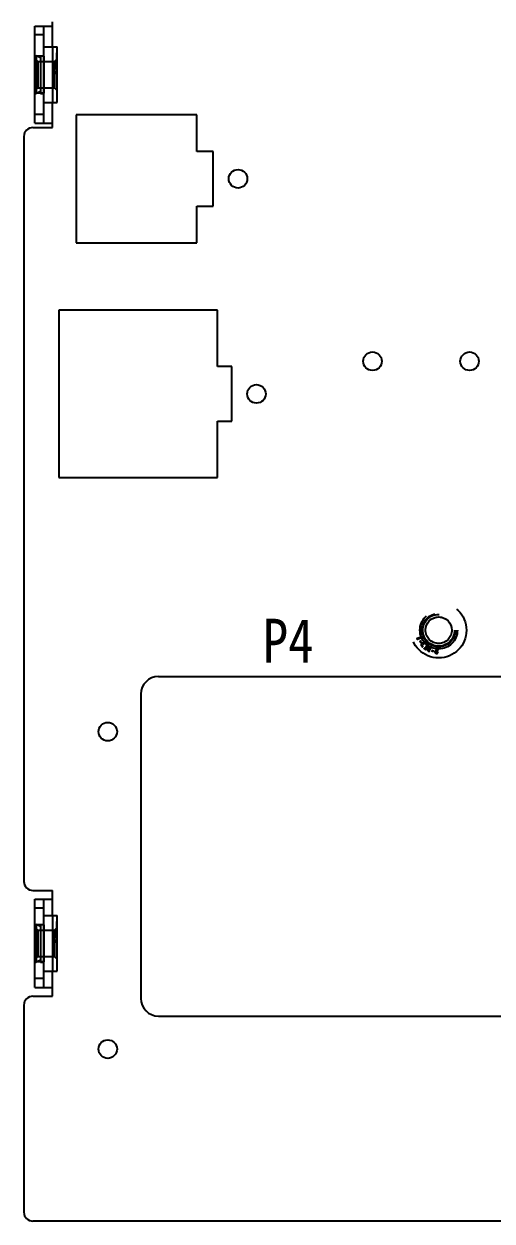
# Model space of a CAD drawing. Header units: millimetres. Extents: x 0 to 8948, y -1340 to 1100.
# Drawn here: x 6993.4 to 7046.4, y -885.5 to -749.7 of the extents above; entities that cross this region are included whole.
import ezdxf

# ---------------------------------------------------------------- set-up
doc = ezdxf.new("R2010")
doc.units = ezdxf.units.MM
doc.header["$LTSCALE"] = 85.25
doc.linetypes.add('HIDDEN', pattern=[0.2, 0.1, -0.1])
doc.layers.get('0').update_dxf_attribs({"linetype": 'CONTINUOUS'})
doc.layers.add('02___PRT_ALL_AXES', color=7, linetype='CONTINUOUS')
doc.layers.add('DEFAULT_2', color=8, linetype='HIDDEN')
doc.styles.get("Standard").update_dxf_attribs({"font": 'txt', "width": 0.85})

msp = doc.modelspace()

# ---------------------------------------------------------------- linework, layer by layer
at = {"color": 3, "linetype": 'Continuous'}
for p, q in [((6994.637, -760.996), (6994.637, -749.996)), ((6994.637, -858.996), (6994.637, -848.996))]:
    msp.add_line(p, q, dxfattribs=at)
at = {"color": 7, "linetype": 'Continuous'}
for p, q in [((6994.637, -749.996), (6996.637, -749.996)), ((6995.637, -760.996), (6995.637, -749.996)), ((6996.637, -752.346), (6996.637, -749.496)), ((6995.637, -750.996), (6994.637, -750.996)), ((6995.637, -752.346), (6997.137, -752.346)), ((6997.137, -758.646), (6997.137, -752.346)), ((6995.637, -758.646), (6997.137, -758.646)), ((6996.637, -761.496), (6996.637, -758.646)), ((6995.637, -759.996), (6994.637, -759.996)), ((6999.297, -760.056), (6999.297, -774.556)), ((7012.997, -760.056), (6999.297, -760.056)), ((7012.997, -764.206), (7012.997, -760.056)), ((6994.387, -761.496), (6996.637, -761.496)), ((6994.637, -760.996), (6996.637, -760.996)), ((6993.387, -762.496), (6993.387, -846.996)), ((7014.847, -764.206), (7012.997, -764.206)), ((7014.847, -770.406), (7014.847, -764.206)), ((7012.997, -774.556), (7012.997, -770.406)), ((7012.997, -770.406), (7014.847, -770.406)), ((6999.297, -774.556), (7012.997, -774.556)), ((6997.337, -782.196), (6997.337, -801.196)), ((7015.337, -782.196), (6997.337, -782.196)), ((7015.337, -788.596), (7015.337, -782.196)), ((7016.937, -788.596), (7015.337, -788.596)), ((7016.937, -794.796), (7016.937, -788.596)), ((7015.337, -801.196), (7015.337, -794.796)), ((7015.337, -794.796), (7016.937, -794.796)), ((6997.337, -801.196), (7015.337, -801.196)), ((7008.637, -823.746), (7049.887, -823.746)), ((7006.637, -825.746), (7006.637, -860.246)), ((6994.387, -847.996), (6996.637, -847.996)), ((6996.637, -850.846), (6996.637, -847.996)), ((6994.637, -848.996), (6996.637, -848.996)), ((6995.637, -858.996), (6995.637, -848.996)), ((6995.637, -849.996), (6994.637, -849.996)), ((6995.637, -850.846), (6997.137, -850.846)), ((6997.137, -857.146), (6997.137, -850.846)), ((6995.637, -857.146), (6997.137, -857.146)), ((6996.637, -859.996), (6996.637, -857.146)), ((6995.637, -857.996), (6994.637, -857.996)), ((6994.637, -858.996), (6996.637, -858.996)), ((6994.387, -859.996), (6996.637, -859.996)), ((6993.387, -860.996), (6993.387, -884.496)), ((7008.637, -862.246), (7049.887, -862.246)), ((7048.887, -885.496), (6994.387, -885.496))]:
    msp.add_line(p, q, dxfattribs=at)
for centre, radius, start, end in [((6994.387, -762.496), 1, 90, 180), ((7008.637, -825.746), 2, 90, 180), ((6994.387, -846.996), 1, 180, 270), ((6994.387, -860.996), 1, 90, 180), ((7008.637, -860.246), 2, 180, 270), ((6994.387, -884.496), 1, 180, 270)]:
    msp.add_arc(centre, radius, start, end, dxfattribs=at)
at = {"layer": '02___PRT_ALL_AXES', "color": 8, "linetype": 'HIDDEN'}
for p, q in [((6994.637, -753.396), (6994.637, -757.596)), ((6995.637, -753.396), (6994.637, -753.396)), ((6995.637, -753.396), (6995.637, -757.596)), ((6995.637, -757.596), (6994.637, -757.596)), ((6994.637, -851.896), (6994.637, -856.096)), ((6995.637, -851.896), (6994.637, -851.896)), ((6995.637, -851.896), (6995.637, -856.096)), ((6995.637, -856.096), (6994.637, -856.096))]:
    msp.add_line(p, q, dxfattribs=at)
at = {"layer": '02___PRT_ALL_AXES', "color": 7, "linetype": 'Continuous'}
for centre, radius in [((7017.647, -767.306), 1.05), ((7032.887, -787.996), 1.05), ((7043.887, -787.996), 1.05), ((7019.737, -791.696), 1.05), ((7040.387, -818.496), 1.5), ((7002.887, -829.996), 1.05), ((7002.887, -865.996), 1.05)]:
    msp.add_circle(centre, radius, dxfattribs=at)
at = {"layer": 'DEFAULT_2', "color": 8, "linetype": 'HIDDEN'}
for p, q in [((6994.667, -753.371), (6994.667, -757.621)), ((6994.667, -753.371), (6994.767, -753.371)), ((6994.767, -753.371), (6994.767, -757.621)), ((6995.257, -753.596), (6994.767, -753.371)), ((6995.257, -753.371), (6995.257, -757.621)), ((6995.257, -753.371), (6995.637, -753.371)), ((6996.637, -752.346), (6996.637, -758.646)), ((6997.117, -754.911), (6997.117, -753.02)), ((6997.117, -753.02), (6997.137, -753.02)), ((6997.117, -753.034), (6997.137, -753.034)), ((6997.137, -753.056), (6997.117, -753.056)), ((6997.117, -753.064), (6997.137, -753.064)), ((6997.117, -753.102), (6997.137, -753.102)), ((6997.137, -753.102), (6997.117, -753.102)), ((6997.137, -753.103), (6997.117, -753.103)), ((6997.117, -753.105), (6997.137, -753.105)), ((6997.117, -753.115), (6997.137, -753.115)), ((6997.137, -753.125), (6997.117, -753.125)), ((6997.117, -753.349), (6997.137, -753.349)), ((6997.117, -753.382), (6997.137, -753.382)), ((6994.967, -753.996), (6994.667, -753.696)), ((6994.967, -753.996), (6994.967, -756.996)), ((6994.967, -753.996), (6996.837, -753.996)), ((6996.837, -753.996), (6997.137, -753.696)), ((6996.837, -753.996), (6996.837, -756.996)), ((6997.117, -753.463), (6997.137, -753.463)), ((6997.117, -753.496), (6997.137, -753.496)), ((6997.117, -753.504), (6997.137, -753.504)), ((6997.117, -753.517), (6997.137, -753.517)), ((6997.137, -753.537), (6997.117, -753.537)), ((6997.117, -753.538), (6997.137, -753.538)), ((6997.117, -753.54), (6997.137, -753.54)), ((6997.117, -753.567), (6997.137, -753.567)), ((6997.117, -753.568), (6997.137, -753.568)), ((6997.117, -753.574), (6997.137, -753.574)), ((6997.117, -753.584), (6997.137, -753.584)), ((6997.137, -753.596), (6997.117, -753.596)), ((6997.117, -753.597), (6997.137, -753.597)), ((6997.117, -753.642), (6997.137, -753.642)), ((6997.117, -753.654), (6997.137, -753.654)), ((6997.117, -753.683), (6997.137, -753.683)), ((6997.117, -753.687), (6997.137, -753.687)), ((6997.137, -753.69), (6997.117, -753.69)), ((6997.117, -753.696), (6997.137, -753.696)), ((6997.117, -753.764), (6997.137, -753.764)), ((6997.137, -753.781), (6997.117, -753.781)), ((6997.117, -753.784), (6997.137, -753.784)), ((6997.117, -753.785), (6997.137, -753.785)), ((6997.137, -753.787), (6997.117, -753.787)), ((6997.137, -753.801), (6997.117, -753.801)), ((6997.117, -753.804), (6997.137, -753.804)), ((6997.117, -753.806), (6997.137, -753.806)), ((6997.117, -753.819), (6997.137, -753.819)), ((6997.117, -753.821), (6997.137, -753.821)), ((6997.117, -753.829), (6997.137, -753.829)), ((6997.117, -753.829), (6997.137, -753.829)), ((6997.117, -753.89), (6997.137, -753.89)), ((6997.117, -753.891), (6997.137, -753.891)), ((6997.137, -753.903), (6997.117, -753.903)), ((6997.117, -753.928), (6997.137, -753.928)), ((6997.117, -753.934), (6997.137, -753.934)), ((6997.117, -753.949), (6997.137, -753.949)), ((6997.117, -753.952), (6997.137, -753.952)), ((6997.137, -753.965), (6997.117, -753.965)), ((6997.117, -753.969), (6997.137, -753.969)), ((6997.117, -753.979), (6997.137, -753.979)), ((6997.117, -753.98), (6997.137, -753.98)), ((6997.117, -753.983), (6997.137, -753.983)), ((6997.117, -753.994), (6997.137, -753.994)), ((6997.137, -754.008), (6997.117, -754.008)), ((6997.117, -754.009), (6997.137, -754.009)), ((6997.117, -754.01), (6997.137, -754.01)), ((6997.137, -754.044), (6997.117, -754.044)), ((6997.117, -754.051), (6997.137, -754.051)), ((6997.117, -754.11), (6997.137, -754.11)), ((6997.137, -754.118), (6997.117, -754.118)), ((6997.117, -754.142), (6997.137, -754.142)), ((6997.117, -754.153), (6997.137, -754.153)), ((6997.137, -754.165), (6997.117, -754.165)), ((6997.117, -754.176), (6997.137, -754.176)), ((6997.117, -754.176), (6997.137, -754.176)), ((6997.117, -754.187), (6997.137, -754.187)), ((6997.117, -754.189), (6997.137, -754.189)), ((6997.117, -754.227), (6997.137, -754.227)), ((6997.117, -754.256), (6997.137, -754.256)), ((6997.117, -754.264), (6997.137, -754.264)), ((6997.117, -754.264), (6997.137, -754.264)), ((6997.137, -754.34), (6997.117, -754.34)), ((6997.117, -754.358), (6997.137, -754.358)), ((6997.117, -754.387), (6997.137, -754.387)), ((6997.117, -754.4), (6997.137, -754.4)), ((6997.137, -754.41), (6997.117, -754.41)), ((6997.117, -754.427), (6997.137, -754.427)), ((6997.137, -754.458), (6997.117, -754.458)), ((6997.117, -754.465), (6997.137, -754.465)), ((6997.137, -754.594), (6997.117, -754.594)), ((6997.117, -754.629), (6997.137, -754.629)), ((6997.117, -754.657), (6997.137, -754.657)), ((6997.117, -754.665), (6997.137, -754.665)), ((6997.117, -754.694), (6997.137, -754.694)), ((6997.117, -754.705), (6997.137, -754.705)), ((6997.117, -754.733), (6997.137, -754.733)), ((6997.117, -754.741), (6997.137, -754.741)), ((6997.117, -754.9), (6997.137, -754.9)), ((6997.117, -754.911), (6997.137, -754.911)), ((6997.117, -755.432), (6997.117, -755.051)), ((6997.137, -755.051), (6997.117, -755.051)), ((6997.117, -755.052), (6997.137, -755.052)), ((6997.117, -755.093), (6997.137, -755.093)), ((6997.117, -755.102), (6997.137, -755.102)), ((6997.137, -755.103), (6997.117, -755.103)), ((6997.117, -755.104), (6997.137, -755.104)), ((6997.117, -755.126), (6997.137, -755.126)), ((6997.117, -755.132), (6997.137, -755.132)), ((6997.137, -755.133), (6997.117, -755.133)), ((6997.117, -755.137), (6997.137, -755.137)), ((6997.117, -755.141), (6997.137, -755.141)), ((6997.117, -755.219), (6997.137, -755.219)), ((6997.117, -755.234), (6997.137, -755.234)), ((6997.117, -755.235), (6997.137, -755.235)), ((6997.117, -755.244), (6997.137, -755.244)), ((6997.117, -755.268), (6997.137, -755.268)), ((6997.117, -755.28), (6997.137, -755.28)), ((6997.117, -755.325), (6997.137, -755.325)), ((6997.117, -755.353), (6997.137, -755.353)), ((6997.117, -755.359), (6997.137, -755.359)), ((6997.117, -755.385), (6997.137, -755.385)), ((6997.117, -755.385), (6997.137, -755.385)), ((6997.117, -755.391), (6997.137, -755.391)), ((6997.117, -755.393), (6997.137, -755.393)), ((6997.137, -755.4), (6997.117, -755.4)), ((6997.117, -755.404), (6997.137, -755.404)), ((6997.117, -755.431), (6997.137, -755.431)), ((6997.117, -755.432), (6997.137, -755.432)), ((6994.967, -756.996), (6994.667, -757.296)), ((6995.257, -757.396), (6994.767, -757.621)), ((6994.967, -756.996), (6996.837, -756.996)), ((6996.837, -756.996), (6997.137, -757.296)), ((6994.667, -757.621), (6994.767, -757.621)), ((6995.257, -757.621), (6995.637, -757.621)), ((7037.925, -819.381), (7037.911, -819.386)), ((7037.948, -819.416), (7037.925, -819.381)), ((7038.475, -819.232), (7037.993, -819.432)), ((7037.993, -819.583), (7038.006, -819.577)), ((7038.006, -819.577), (7037.996, -819.53)), ((7038.016, -819.487), (7038.431, -819.315)), ((7038.273, -819.694), (7038.24, -819.714)), ((7038.24, -819.714), (7038.354, -819.897)), ((7038.387, -819.877), (7038.273, -819.694)), ((7038.354, -819.897), (7038.387, -819.877)), ((7038.431, -819.315), (7038.408, -819.442)), ((7038.408, -819.442), (7038.429, -819.447)), ((7038.487, -819.259), (7038.475, -819.232)), ((7038.581, -820.36), (7038.588, -820.343)), ((7038.678, -820.112), (7038.698, -820.108)), ((7038.72, -820.542), (7038.712, -820.554)), ((7038.794, -820.569), (7038.72, -820.542)), ((7039.056, -820.185), (7038.843, -820.539)), ((7038.856, -820.054), (7038.874, -820.06)), ((7038.899, -820.58), (7039.119, -820.217)), ((7038.942, -820.676), (7038.901, -820.639)), ((7038.935, -820.689), (7038.942, -820.676)), ((7039.009, -820.064), (7039.002, -820.076)), ((7039.002, -820.076), (7039.044, -820.115)), ((7039.119, -820.217), (7039.033, -820.753)), ((7039.033, -820.753), (7039.52, -820.413)), ((7039.08, -820.633), (7039.156, -820.152)), ((7039.486, -820.351), (7039.08, -820.633)), ((7039.155, -820.804), (7039.148, -820.817)), ((7039.231, -820.84), (7039.155, -820.804)), ((7039.52, -820.413), (7039.278, -820.815)), ((7039.301, -820.828), (7039.549, -820.417)), ((7039.357, -820.926), (7039.319, -820.892)), ((7039.349, -820.938), (7039.357, -820.926)), ((7039.549, -820.417), (7039.625, -820.451)), ((7039.597, -820.793), (7039.585, -820.83)), ((7039.585, -820.83), (7039.791, -820.893)), ((7039.803, -820.856), (7039.597, -820.793)), ((7039.625, -820.451), (7039.632, -820.439)), ((7039.791, -820.893), (7039.803, -820.856)), ((7040.024, -820.557), (7040.017, -820.66)), ((7040.017, -820.66), (7040.029, -820.661)), ((7040.295, -820.961), (7040.283, -820.96)), ((7040.291, -821.097), (7040.295, -820.961)), ((6996.637, -850.846), (6996.637, -857.146)), ((6994.667, -851.871), (6994.667, -856.121)), ((6994.667, -851.871), (6994.767, -851.871)), ((6994.967, -852.496), (6994.667, -852.196)), ((6994.767, -851.871), (6994.767, -856.121)), ((6995.257, -852.096), (6994.767, -851.871)), ((6994.967, -852.496), (6994.967, -855.496)), ((6994.967, -852.496), (6996.837, -852.496)), ((6995.257, -851.871), (6995.257, -856.121)), ((6995.257, -851.871), (6995.637, -851.871)), ((6996.837, -852.496), (6997.137, -852.196)), ((6996.837, -852.496), (6996.837, -855.496)), ((6997.117, -853.411), (6997.117, -851.52)), ((6997.117, -851.52), (6997.137, -851.52)), ((6997.117, -851.534), (6997.137, -851.534)), ((6997.137, -851.556), (6997.117, -851.556)), ((6997.117, -851.564), (6997.137, -851.564)), ((6997.117, -851.602), (6997.137, -851.602)), ((6997.137, -851.602), (6997.117, -851.602)), ((6997.137, -851.603), (6997.117, -851.603)), ((6997.117, -851.605), (6997.137, -851.605)), ((6997.117, -851.615), (6997.137, -851.615)), ((6997.137, -851.625), (6997.117, -851.625)), ((6997.117, -851.849), (6997.137, -851.849)), ((6997.117, -851.882), (6997.137, -851.882)), ((6997.117, -851.963), (6997.137, -851.963)), ((6997.117, -851.996), (6997.137, -851.996)), ((6997.117, -852.004), (6997.137, -852.004)), ((6997.117, -852.017), (6997.137, -852.017)), ((6997.137, -852.037), (6997.117, -852.037)), ((6997.117, -852.038), (6997.137, -852.038)), ((6997.117, -852.04), (6997.137, -852.04)), ((6997.117, -852.067), (6997.137, -852.067)), ((6997.117, -852.068), (6997.137, -852.068)), ((6997.117, -852.074), (6997.137, -852.074)), ((6997.117, -852.084), (6997.137, -852.084)), ((6997.137, -852.096), (6997.117, -852.096)), ((6997.117, -852.097), (6997.137, -852.097)), ((6997.117, -852.142), (6997.137, -852.142)), ((6997.117, -852.154), (6997.137, -852.154)), ((6997.117, -852.183), (6997.137, -852.183)), ((6997.117, -852.187), (6997.137, -852.187)), ((6997.137, -852.19), (6997.117, -852.19)), ((6997.117, -852.196), (6997.137, -852.196)), ((6997.117, -852.264), (6997.137, -852.264)), ((6997.137, -852.281), (6997.117, -852.281)), ((6997.117, -852.284), (6997.137, -852.284)), ((6997.117, -852.285), (6997.137, -852.285)), ((6997.137, -852.287), (6997.117, -852.287)), ((6997.137, -852.301), (6997.117, -852.301)), ((6997.117, -852.304), (6997.137, -852.304)), ((6997.117, -852.306), (6997.137, -852.306)), ((6997.117, -852.319), (6997.137, -852.319)), ((6997.117, -852.321), (6997.137, -852.321)), ((6997.117, -852.329), (6997.137, -852.329)), ((6997.117, -852.329), (6997.137, -852.329)), ((6997.117, -852.39), (6997.137, -852.39)), ((6997.117, -852.391), (6997.137, -852.391)), ((6997.137, -852.403), (6997.117, -852.403)), ((6997.117, -852.428), (6997.137, -852.428)), ((6997.117, -852.434), (6997.137, -852.434)), ((6997.117, -852.449), (6997.137, -852.449)), ((6997.117, -852.452), (6997.137, -852.452)), ((6997.137, -852.465), (6997.117, -852.465)), ((6997.117, -852.469), (6997.137, -852.469)), ((6997.117, -852.479), (6997.137, -852.479)), ((6997.117, -852.48), (6997.137, -852.48)), ((6997.117, -852.483), (6997.137, -852.483)), ((6997.117, -852.494), (6997.137, -852.494)), ((6997.137, -852.508), (6997.117, -852.508)), ((6997.117, -852.509), (6997.137, -852.509)), ((6997.117, -852.51), (6997.137, -852.51)), ((6997.137, -852.544), (6997.117, -852.544)), ((6997.117, -852.551), (6997.137, -852.551)), ((6997.117, -852.61), (6997.137, -852.61)), ((6997.137, -852.618), (6997.117, -852.618)), ((6997.117, -852.642), (6997.137, -852.642)), ((6997.117, -852.653), (6997.137, -852.653)), ((6997.137, -852.665), (6997.117, -852.665)), ((6997.117, -852.676), (6997.137, -852.676)), ((6997.117, -852.676), (6997.137, -852.676)), ((6997.117, -852.687), (6997.137, -852.687)), ((6997.117, -852.689), (6997.137, -852.689)), ((6997.117, -852.727), (6997.137, -852.727)), ((6997.117, -852.756), (6997.137, -852.756)), ((6997.117, -852.764), (6997.137, -852.764)), ((6997.117, -852.764), (6997.137, -852.764)), ((6997.137, -852.84), (6997.117, -852.84)), ((6997.117, -852.858), (6997.137, -852.858)), ((6997.117, -852.887), (6997.137, -852.887)), ((6997.117, -852.9), (6997.137, -852.9)), ((6997.137, -852.91), (6997.117, -852.91)), ((6997.117, -852.927), (6997.137, -852.927)), ((6997.137, -852.958), (6997.117, -852.958)), ((6997.117, -852.965), (6997.137, -852.965)), ((6997.137, -853.094), (6997.117, -853.094)), ((6997.117, -853.129), (6997.137, -853.129)), ((6997.117, -853.157), (6997.137, -853.157)), ((6997.117, -853.165), (6997.137, -853.165)), ((6997.117, -853.194), (6997.137, -853.194)), ((6997.117, -853.205), (6997.137, -853.205)), ((6997.117, -853.233), (6997.137, -853.233)), ((6997.117, -853.241), (6997.137, -853.241)), ((6997.117, -853.4), (6997.137, -853.4)), ((6997.117, -853.411), (6997.137, -853.411)), ((6997.117, -853.932), (6997.117, -853.551)), ((6997.137, -853.551), (6997.117, -853.551)), ((6997.117, -853.552), (6997.137, -853.552)), ((6997.117, -853.593), (6997.137, -853.593)), ((6997.117, -853.602), (6997.137, -853.602)), ((6997.137, -853.603), (6997.117, -853.603)), ((6997.117, -853.604), (6997.137, -853.604)), ((6997.117, -853.626), (6997.137, -853.626)), ((6997.117, -853.632), (6997.137, -853.632)), ((6997.137, -853.633), (6997.117, -853.633)), ((6997.117, -853.637), (6997.137, -853.637)), ((6997.117, -853.641), (6997.137, -853.641)), ((6997.117, -853.719), (6997.137, -853.719)), ((6997.117, -853.734), (6997.137, -853.734)), ((6997.117, -853.735), (6997.137, -853.735)), ((6997.117, -853.744), (6997.137, -853.744)), ((6997.117, -853.768), (6997.137, -853.768)), ((6997.117, -853.78), (6997.137, -853.78)), ((6997.117, -853.825), (6997.137, -853.825)), ((6997.117, -853.853), (6997.137, -853.853)), ((6997.117, -853.859), (6997.137, -853.859)), ((6997.117, -853.885), (6997.137, -853.885)), ((6997.117, -853.885), (6997.137, -853.885)), ((6997.117, -853.891), (6997.137, -853.891)), ((6997.117, -853.893), (6997.137, -853.893)), ((6997.137, -853.9), (6997.117, -853.9)), ((6997.117, -853.904), (6997.137, -853.904)), ((6997.117, -853.931), (6997.137, -853.931)), ((6997.117, -853.932), (6997.137, -853.932)), ((6994.967, -855.496), (6994.667, -855.796)), ((6994.667, -856.121), (6994.767, -856.121)), ((6995.257, -855.896), (6994.767, -856.121)), ((6994.967, -855.496), (6996.837, -855.496)), ((6995.257, -856.121), (6995.637, -856.121)), ((6996.837, -855.496), (6997.137, -855.796))]:
    msp.add_line(p, q, dxfattribs=at)
for radius in [3.15, 2.125, 1.9, 1.8, 1.5]:
    msp.add_circle((7040.387, -818.496), radius, dxfattribs=at)
msp.add_arc((7039.82, -818.877), 1.438, 238.91018, 242.46337, dxfattribs=at)
for points in [[(7037.911, -819.386), (7037.925, -819.415), (7037.94, -819.447), (7037.955, -819.483)], [(7037.993, -819.432), (7037.974, -819.44), (7037.959, -819.435), (7037.948, -819.416)], [(7037.955, -819.483), (7037.97, -819.52), (7037.983, -819.553), (7037.993, -819.583)], [(7037.996, -819.53), (7037.991, -819.51), (7037.998, -819.495), (7038.016, -819.487)], [(7038.429, -819.447), (7038.438, -819.398), (7038.457, -819.336), (7038.487, -819.259)], [(7038.677, -819.897), (7038.672, -819.924), (7038.671, -819.958), (7038.675, -820)], [(7038.711, -819.834), (7038.693, -819.85), (7038.682, -819.871), (7038.677, -819.897)], [(7038.695, -820.056), (7038.687, -819.974), (7038.695, -819.922), (7038.721, -819.898)], [(7038.782, -819.817), (7038.752, -819.813), (7038.728, -819.818), (7038.711, -819.834)], [(7038.721, -819.898), (7038.739, -819.882), (7038.76, -819.875), (7038.782, -819.877)], [(7038.86, -819.861), (7038.838, -819.836), (7038.812, -819.821), (7038.782, -819.817)], [(7038.782, -819.877), (7038.804, -819.88), (7038.824, -819.89), (7038.841, -819.908)], [(7038.841, -819.908), (7038.857, -819.926), (7038.866, -819.948), (7038.87, -819.974)], [(7038.9, -819.951), (7038.899, -819.919), (7038.886, -819.889), (7038.86, -819.861)], [(7038.396, -820.138), (7038.394, -820.197), (7038.415, -820.25), (7038.458, -820.298)], [(7038.465, -819.992), (7038.421, -820.032), (7038.398, -820.081), (7038.396, -820.138)], [(7038.459, -820.269), (7038.434, -820.242), (7038.424, -820.207), (7038.429, -820.165)], [(7038.429, -820.165), (7038.434, -820.122), (7038.454, -820.085), (7038.488, -820.054)], [(7038.458, -820.298), (7038.486, -820.329), (7038.511, -820.349), (7038.533, -820.359)], [(7038.545, -820.307), (7038.504, -820.3), (7038.475, -820.287), (7038.459, -820.269)], [(7038.575, -819.947), (7038.535, -819.947), (7038.499, -819.962), (7038.465, -819.992)], [(7038.488, -820.054), (7038.516, -820.029), (7038.547, -820.015), (7038.578, -820.012)], [(7038.533, -820.359), (7038.555, -820.369), (7038.571, -820.369), (7038.581, -820.36)], [(7038.581, -820.323), (7038.574, -820.316), (7038.562, -820.31), (7038.545, -820.307)], [(7038.675, -820), (7038.648, -819.965), (7038.615, -819.948), (7038.575, -819.947)], [(7038.578, -820.012), (7038.61, -820.009), (7038.635, -820.018), (7038.655, -820.04)], [(7038.588, -820.343), (7038.588, -820.335), (7038.586, -820.328), (7038.581, -820.323)], [(7038.655, -820.04), (7038.67, -820.057), (7038.677, -820.081), (7038.678, -820.112)], [(7038.698, -820.108), (7038.698, -820.092), (7038.697, -820.074), (7038.695, -820.056)], [(7038.712, -820.554), (7038.763, -820.583), (7038.801, -820.605), (7038.825, -820.619)], [(7038.819, -820.569), (7038.813, -820.573), (7038.804, -820.573), (7038.794, -820.569)], [(7038.843, -820.539), (7038.833, -820.555), (7038.826, -820.565), (7038.819, -820.569)], [(7038.825, -820.619), (7038.858, -820.639), (7038.894, -820.662), (7038.935, -820.689)], [(7038.87, -819.974), (7038.874, -820), (7038.869, -820.027), (7038.856, -820.054)], [(7038.874, -820.06), (7038.893, -820.019), (7038.902, -819.983), (7038.9, -819.951)], [(7038.886, -820.613), (7038.886, -820.607), (7038.89, -820.596), (7038.899, -820.58)], [(7038.901, -820.639), (7038.891, -820.629), (7038.886, -820.621), (7038.886, -820.613)], [(7039.078, -820.108), (7039.053, -820.093), (7039.03, -820.078), (7039.009, -820.064)], [(7039.044, -820.115), (7039.057, -820.128), (7039.065, -820.139), (7039.067, -820.148)], [(7039.067, -820.148), (7039.069, -820.158), (7039.065, -820.17), (7039.056, -820.185)], [(7039.148, -820.817), (7039.18, -820.834), (7039.214, -820.853), (7039.249, -820.875)], [(7039.278, -820.815), (7039.263, -820.84), (7039.248, -820.848), (7039.231, -820.84)], [(7039.249, -820.875), (7039.276, -820.891), (7039.31, -820.912), (7039.349, -820.938)], [(7039.291, -820.859), (7039.29, -820.852), (7039.293, -820.841), (7039.301, -820.828)], [(7039.319, -820.892), (7039.301, -820.877), (7039.292, -820.866), (7039.291, -820.859)], [(7039.556, -820.396), (7039.522, -820.376), (7039.498, -820.36), (7039.486, -820.351)], [(7039.632, -820.439), (7039.623, -820.435), (7039.597, -820.421), (7039.556, -820.396)], [(7039.944, -820.932), (7039.938, -820.982), (7039.952, -821.026), (7039.984, -821.061)], [(7039.993, -820.837), (7039.966, -820.856), (7039.948, -820.888), (7039.944, -820.932)], [(7039.984, -821.061), (7040.016, -821.095), (7040.063, -821.116), (7040.126, -821.122)], [(7040.024, -821.055), (7040.002, -821.031), (7039.992, -821.005), (7039.995, -820.975)], [(7040.126, -820.772), (7040.065, -820.796), (7040.021, -820.818), (7039.993, -820.837)], [(7039.995, -820.975), (7039.998, -820.949), (7040.01, -820.927), (7040.032, -820.911)], [(7040.16, -820.531), (7040.107, -820.525), (7040.061, -820.534), (7040.024, -820.557)], [(7040.11, -821.096), (7040.075, -821.092), (7040.046, -821.079), (7040.024, -821.055)], [(7040.029, -820.661), (7040.055, -820.584), (7040.103, -820.549), (7040.171, -820.557)], [(7040.032, -820.911), (7040.054, -820.895), (7040.088, -820.878), (7040.135, -820.859)], [(7040.217, -821.064), (7040.183, -821.09), (7040.148, -821.1), (7040.11, -821.096)], [(7040.244, -820.716), (7040.224, -820.731), (7040.185, -820.749), (7040.126, -820.772)], [(7040.126, -821.122), (7040.185, -821.129), (7040.24, -821.12), (7040.291, -821.097)], [(7040.135, -820.859), (7040.202, -820.833), (7040.249, -820.809), (7040.276, -820.785)], [(7040.284, -820.586), (7040.255, -820.556), (7040.213, -820.537), (7040.16, -820.531)], [(7040.171, -820.557), (7040.204, -820.56), (7040.231, -820.573), (7040.25, -820.594)], [(7040.283, -820.96), (7040.272, -821.005), (7040.25, -821.039), (7040.217, -821.064)], [(7040.276, -820.663), (7040.274, -820.683), (7040.264, -820.701), (7040.244, -820.716)], [(7040.25, -820.594), (7040.27, -820.615), (7040.279, -820.638), (7040.276, -820.663)], [(7040.276, -820.785), (7040.304, -820.761), (7040.319, -820.732), (7040.323, -820.697)], [(7040.323, -820.697), (7040.327, -820.655), (7040.315, -820.618), (7040.284, -820.586)]]:
    msp.add_open_spline(points, degree=3, dxfattribs=at)

# ---------------------------------------------------------------- texts
at = {"color": 2, "linetype": 'Continuous', "insert": (7020.438, -817.191), "char_height": 5, "width": 8.5, "attachment_point": 1, "line_spacing_factor": 0.9}
msp.add_mtext('P4', dxfattribs=at)

doc.saveas('drawing.dxf')
